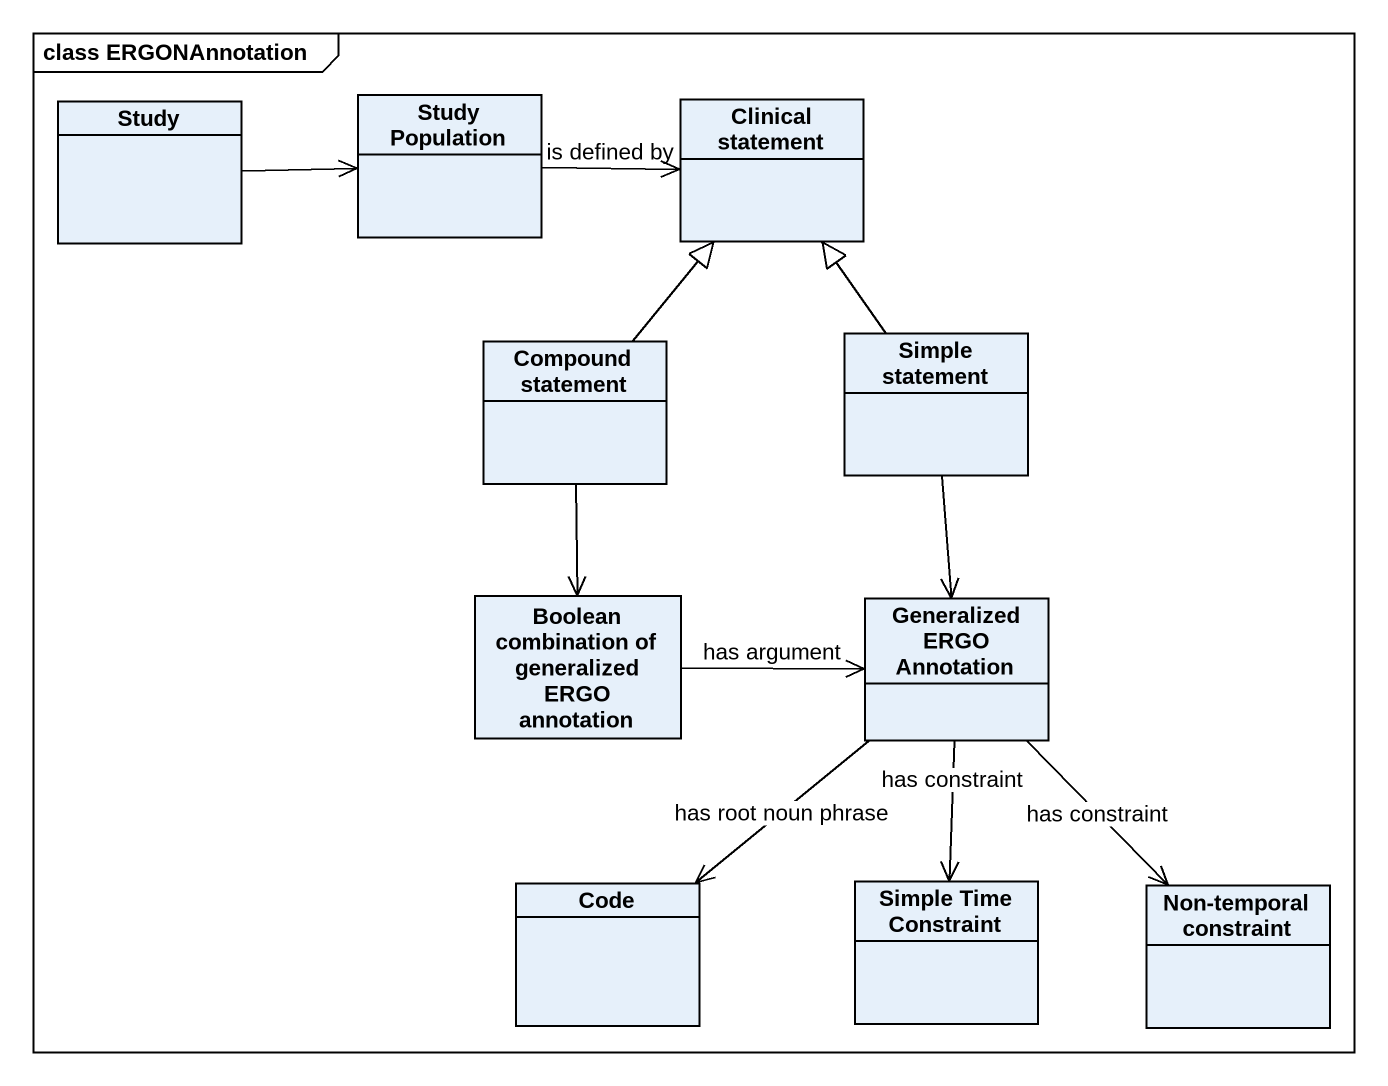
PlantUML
@startuml
mainframe class ERGONAnnotation
hide circle
hide empty members
class Study
class "Study Population" as Study_Population
class "Clinical statement" as Clinical_statement
class "Compound statement" as Compound_statement
class "Simple statement" as Simple_statement
class "Boolean combination of generalized ERGO annotation" as Boolean_combination_of
class "Generalized ERGO Annotation" as Generalized_ERGO_Annotation
class Code
class "Simple Time Constraint" as Simple_Time_Constraint
class "Non-temporal constraint" as Non_temporal_constraint
Study -right-> Study_Population
Study_Population -right-> Clinical_statement : is defined by
Compound_statement -up-|> Clinical_statement
Compound_statement --> Boolean_combination_of
Simple_statement -up-|> Clinical_statement
Simple_statement --> Generalized_ERGO_Annotation
Boolean_combination_of -right-> Generalized_ERGO_Annotation : has argument
Generalized_ERGO_Annotation --> Code : has root noun phrase
Generalized_ERGO_Annotation --> Simple_Time_Constraint : has constraint
Generalized_ERGO_Annotation --> Non_temporal_constraint : has constraint
@enduml
